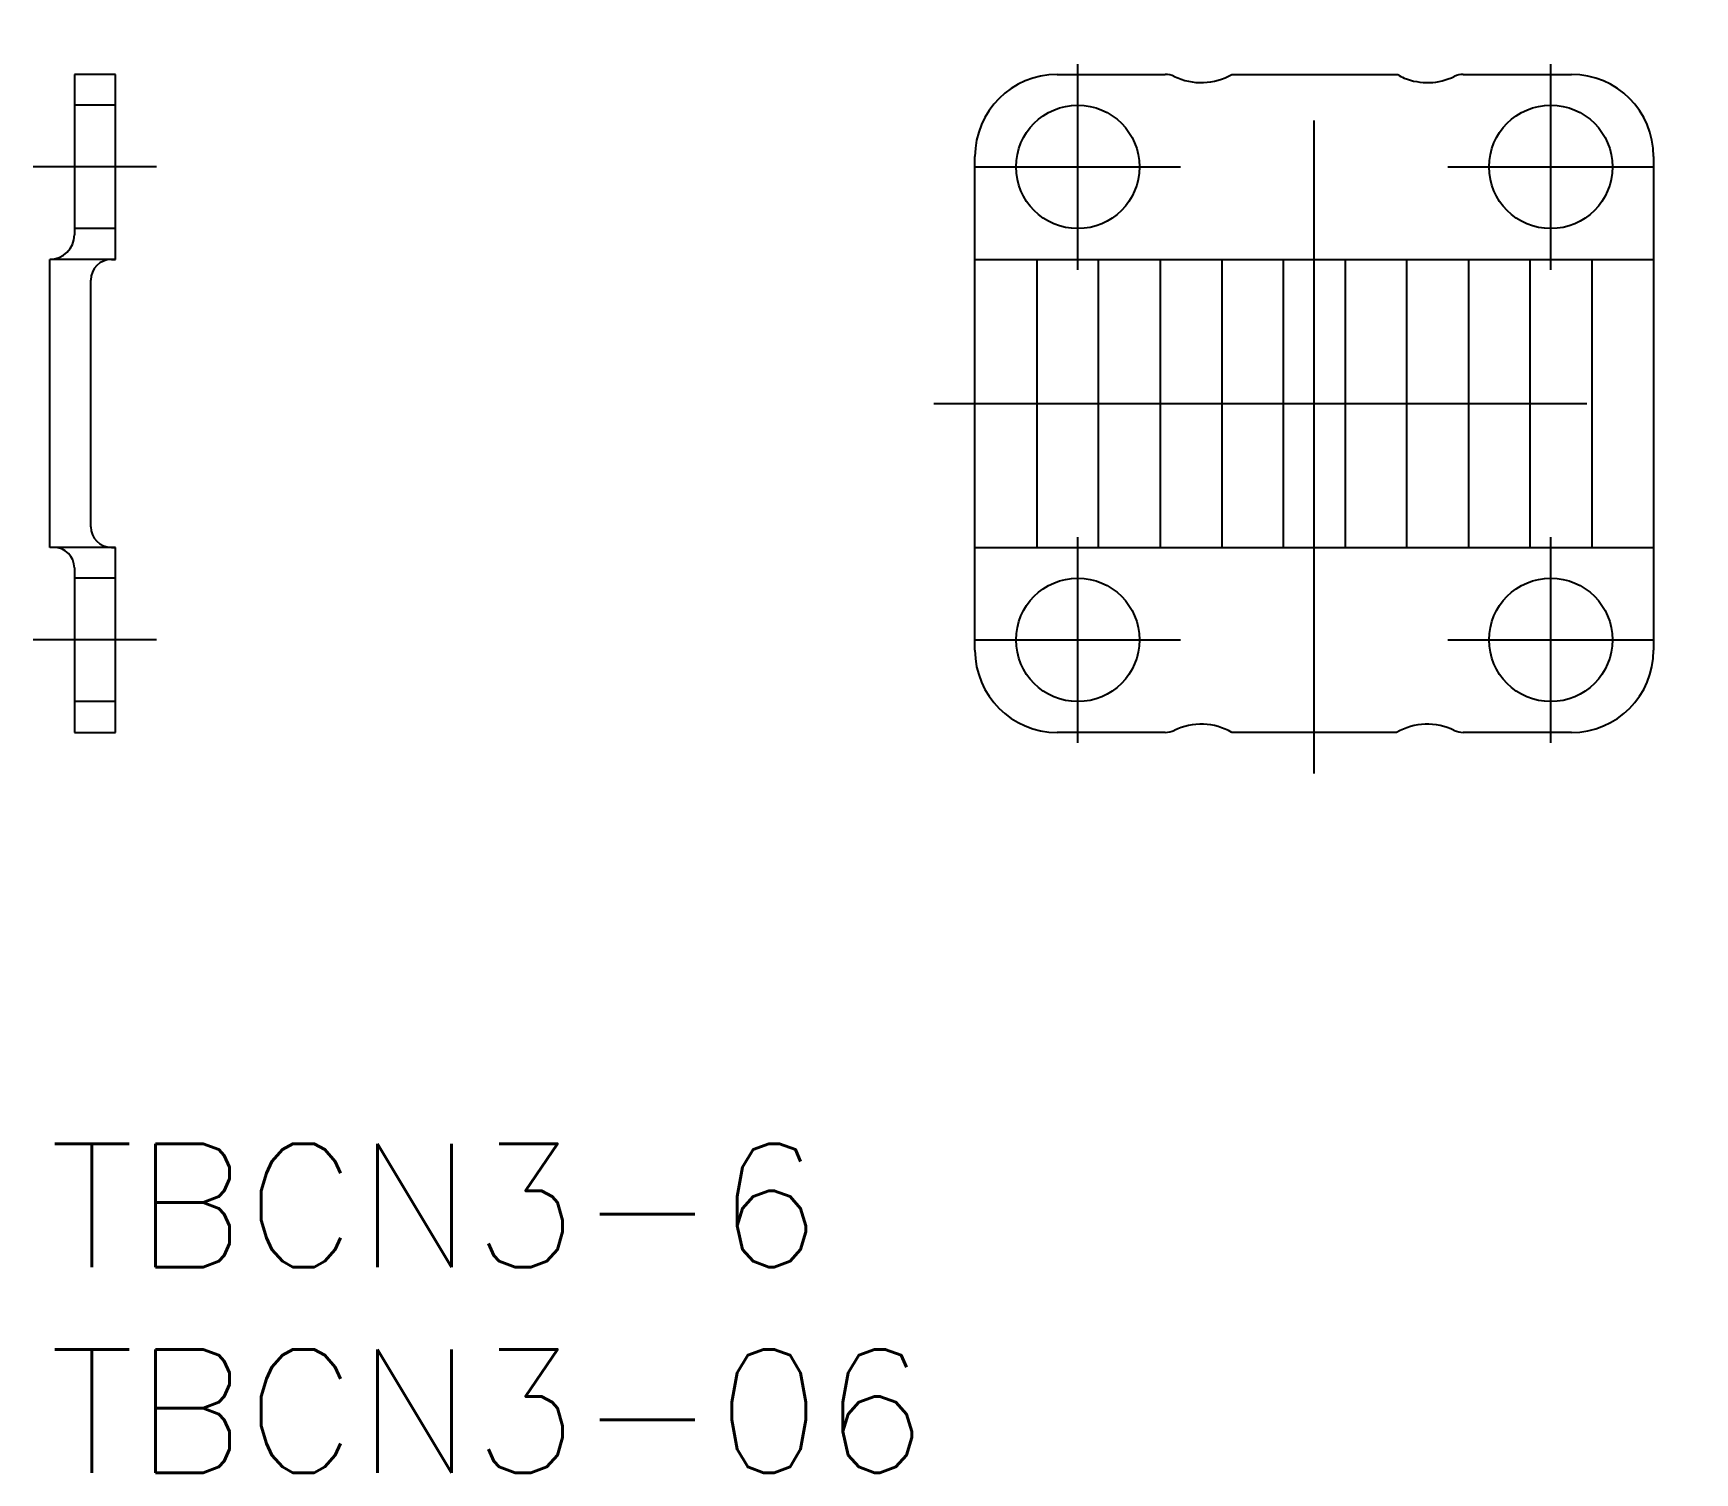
# Model space of a CAD drawing. Extents: x -0.4 to 40, y -8 to 27.
import ezdxf

# ---------------------------------------------------------------- set-up
doc = ezdxf.new("R2010")
doc.units = 0
doc.header["$LTSCALE"] = 0.5
doc.linetypes.add('CENTER', pattern=[50.8, 31.75, -6.35, 6.35, -6.35])
doc.linetypes.add('DASHED', pattern=[19.05, 12.7, -6.35])
for name, color, linetype in [('MSM_CENTER', 1, 'CENTER'), ('MSM_CONTINUOUS', 7, 'CONTINUOUS'), ('MSM_DASHED', 4, 'DASHED'), ('MSM_PART_NUMBER', 7, 'CONTINUOUS')]:
    doc.layers.add(name, color=color, linetype=linetype)
doc.styles.get("Standard").update_dxf_attribs({"font": 'txt.shx', "height": 1.5, "bigfont": 'bigfont.shx'})

# ---------------------------------------------------------------- blocks, each defined once
blk = doc.blocks.new('*U3')
at = {"layer": 'MSM_PART_NUMBER'}
blk.add_text('TBCN3-6', height=3, dxfattribs=at).set_placement((0, -3))
blk = doc.blocks.new('*U4')
at = {"layer": 'MSM_PART_NUMBER'}
blk.add_text('TBCN3-06', height=3, dxfattribs=at).set_placement((0, -8))

msp = doc.modelspace()

# ---------------------------------------------------------------- linework, layer by layer
at = {"layer": 'MSM_CENTER'}
for p, q in [((30.746, 9), (30.746, 27)), ((24.996, 21.25), (24.996, 26.25)), ((36.496, 21.25), (36.496, 26.25)), ((2.6, 23.75), (-0.4, 23.75)), ((22.496, 23.75), (27.496, 23.75)), ((33.996, 23.75), (38.996, 23.75)), ((21.496, 18), (39.996, 18)), ((24.996, 9.75), (24.996, 14.75)), ((36.496, 9.75), (36.496, 14.75)), ((2.6, 12.25), (-0.4, 12.25)), ((22.496, 12.25), (27.496, 12.25)), ((33.996, 12.25), (38.996, 12.25))]:
    msp.add_line(p, q, dxfattribs=at)
at = {"layer": 'MSM_CONTINUOUS'}
for p, q in [((1.6, 26), (0.6, 26)), ((0.6, 26), (0.6, 22.1)), ((1.6, 21.5), (1.6, 26)), ((24.496, 26), (27.124, 26)), ((28.744, 26), (32.774, 26)), ((34.368, 26), (36.996, 26)), ((22.496, 12), (22.496, 24)), ((38.996, 24), (38.996, 12)), ((0, 14.5), (0, 21.5)), ((1.5, 21.5), (1.6, 21.5)), ((22.496, 21.5), (38.996, 21.5)), ((23.996, 21.5), (23.996, 14.5)), ((25.496, 14.5), (25.496, 21.5)), ((26.996, 21.5), (26.996, 14.5)), ((28.496, 21.5), (28.496, 14.5)), ((29.996, 14.5), (29.996, 21.5)), ((31.496, 21.5), (31.496, 14.5)), ((32.996, 14.5), (32.996, 21.5)), ((34.496, 21.5), (34.496, 14.5)), ((35.996, 14.5), (35.996, 21.5)), ((37.496, 21.5), (37.496, 14.5)), ((1, 15), (1, 21)), ((0.1, 14.5), (0, 14.5)), ((1.5, 14.5), (1.6, 14.5)), ((1.6, 10), (1.6, 14.5)), ((22.496, 14.5), (38.996, 14.5)), ((0.6, 14), (0.6, 10)), ((0.6, 10), (1.6, 10)), ((27.124, 10), (24.496, 10)), ((32.748, 10), (28.744, 10)), ((36.996, 10), (34.368, 10))]:
    msp.add_line(p, q, dxfattribs=at)
for centre in [(24.996, 23.75), (36.496, 23.75), (24.996, 12.25), (36.496, 12.25)]:
    msp.add_circle(centre, 1.5, dxfattribs=at)
for centre, radius, start, end in [((24.496, 24), 2, 90, 180), ((27.124, 25.5), 0.5, 64.1581, 90), ((27.996, 27.3), 1.5, 244.1581, 299.9264), ((33.196, 26.558), 0.7, 232.9097, 247.9757), ((33.496, 27.3), 1.5, 247.9757, 295.8419), ((34.368, 25.5), 0.5, 90, 115.8419), ((36.996, 24), 2, 0, 90), ((0, 22.1), 0.6, 270, 0), ((1.5, 21), 0.5, 90, 180), ((1.5, 15), 0.5, 180, 270), ((0.1, 14), 0.5, 0, 90), ((24.496, 12), 2, 180, 270), ((36.996, 12), 2, 270, 0), ((27.996, 8.7), 1.5, 60.0736, 115.8419), ((33.496, 8.7), 1.5, 64.1581, 119.9264), ((27.124, 10.5), 0.5, 270, 295.8419), ((34.368, 10.5), 0.5, 244.1581, 270)]:
    msp.add_arc(centre, radius, start, end, dxfattribs=at)
at = {"layer": 'MSM_DASHED'}
for p, q in [((1.6, 25.25), (0.6, 25.25)), ((1.6, 22.25), (0.6, 22.25)), ((1.6, 21.5), (0, 21.5)), ((1.6, 14.5), (0, 14.5)), ((1.6, 13.75), (0.6, 13.75)), ((1.6, 10.75), (0.6, 10.75))]:
    msp.add_line(p, q, dxfattribs=at)

# ---------------------------------------------------------------- block references
at = {"layer": 'MSM_CONTINUOUS'}
for name in ['*U3', '*U4']:
    msp.add_blockref(name, (0, 0), dxfattribs=at)

doc.saveas('drawing.dxf')
